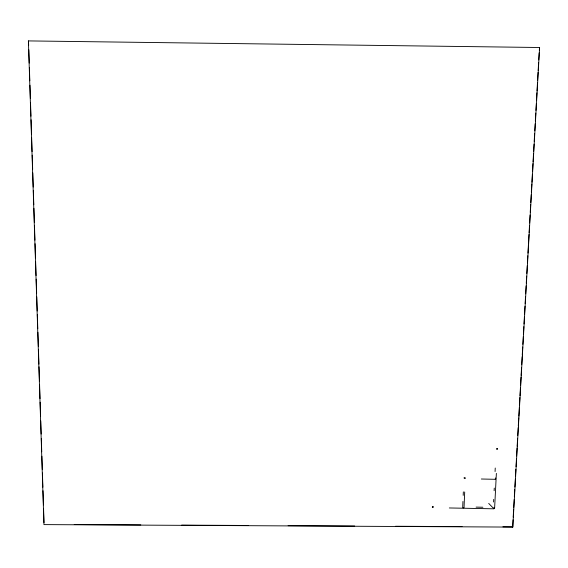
<?xml version="1.0" encoding="UTF-8"?>
<svg xmlns="http://www.w3.org/2000/svg" width="568" height="568" viewBox="0 0 568 568"><rect width="100%" height="100%" fill="white"/><g stroke="black" fill="none" stroke-linecap="round" stroke-linejoin="round"><path stroke-width="0.85" d="M462.728 506.691L462.941 501.445M463.197 495.367L463.346 491.888M462.686 507.558L464.028 507.685L464.695 491.973M495.076 471.546L495.239 468.032M496.368 473.385L494.614 508.246L493.386 508.239M494.132 490.716L494.259 488.118M493.564 502.005L493.691 499.4M512.783 527.09L539.6 47.506L28.4 40.91L43.956 524.605L512.783 527.09L513.053 519.784M513.195 517.129L513.642 509.155M513.742 507.38L514.189 499.407M514.338 496.744L514.736 489.659M514.885 487.003L515.325 479.03M515.474 476.367L515.872 469.282M516.021 466.626L516.468 458.653M516.617 455.99L517.065 448.017M517.157 446.242L517.604 438.269M517.753 435.613L518.201 427.64M518.3 425.865L518.747 417.892M518.847 416.124L519.337 407.263M519.436 405.488L519.883 397.515M519.983 395.74L520.43 387.766M520.579 385.111L521.026 377.138M521.126 375.363L521.566 367.389M521.715 364.734L522.162 356.761M522.262 354.986L522.709 347.012M522.858 344.357L523.298 336.377M523.398 334.609L523.845 326.635M523.994 323.973L524.392 316.887M524.541 314.232L524.988 306.259M525.137 303.596L525.528 296.51M525.677 293.855L526.124 285.874M526.273 283.219L526.671 276.133M526.82 273.471L527.26 265.497M527.409 262.842L527.807 255.756M527.956 253.094L528.403 245.12M528.503 243.352L529 234.492M529.099 232.717L529.49 225.631M529.639 222.968L530.086 214.995M530.235 212.34L530.682 204.366M530.782 202.591L531.222 194.618M531.371 191.963L531.818 183.989M531.918 182.214L532.365 174.241M532.514 171.586L532.962 163.605M533.061 161.837L533.501 153.864M533.65 151.202L534.048 144.116M534.197 141.46L534.644 133.487M534.793 130.825L535.191 123.739M535.333 121.083L535.78 113.103M535.929 110.448L536.327 103.362M536.476 100.699L536.923 92.726M537.023 90.958L537.463 82.985M537.612 80.322L538.059 72.349M538.159 70.574L538.606 62.601M538.755 59.945L539.153 52.859M539.295 50.197L539.6 47.506M432.276 507.103L433.334 507.039M495.786 478.313L495.19 478.973M497.398 448.613L497.213 449.153L497.525 448.812M465.142 477.88L464.951 478.412L465.27 478.071M496.908 449.359L496.972 448.415M449.331 507.962L493.94 508.814L494.053 507.742M494.245 508.069L493.698 508.488M463.651 507.501L463.112 507.927M497.149 448.628L496.787 448.99M432.958 506.855L432.596 507.217M74.245 524.548L140.807 524.903M181.632 525.116L248.188 525.471M288.125 525.684L354.688 526.032M395.505 526.252L462.068 526.607M502.893 526.82L512.655 526.87M482.885 507.245L476.09 507.117M481.337 479.009L495.431 479.307L495.459 477.979M28.4 40.91L28.677 45.376M488.7 503.411L492.974 507.813M28.819 49.799L29.245 63.083M29.387 67.507L29.813 80.791M29.955 85.221L30.388 98.498M30.53 102.929L30.956 116.206M31.07 119.749L31.524 133.92M31.638 137.456L32.092 151.628M32.206 155.171L32.66 169.335M32.774 172.878L33.228 187.042M33.342 190.585L33.796 204.75M33.917 208.293L34.371 222.457M34.485 226L34.939 240.165M35.053 243.707L35.507 257.879M35.621 261.415L36.075 275.586M36.189 279.129L36.643 293.294M36.757 296.837L37.211 311.001M37.325 314.544L37.786 328.709M37.9 332.252L38.354 346.416M38.468 349.959L38.922 364.123M39.007 366.786L39.462 380.95M39.575 384.493L40.03 398.658M40.143 402.201L40.598 416.365M40.74 420.796L41.166 434.073M41.315 438.503L41.741 451.78M41.883 456.21L42.309 469.495M42.422 473.03L42.877 487.202M42.99 490.745L43.445 504.909M43.559 508.452L44.013 522.617M432.788 506.904C432.788 507.948 432.759 505.854 432.788 506.904M464.212 478.128L464.205 477.759L464.212 478.128"/></g></svg>
